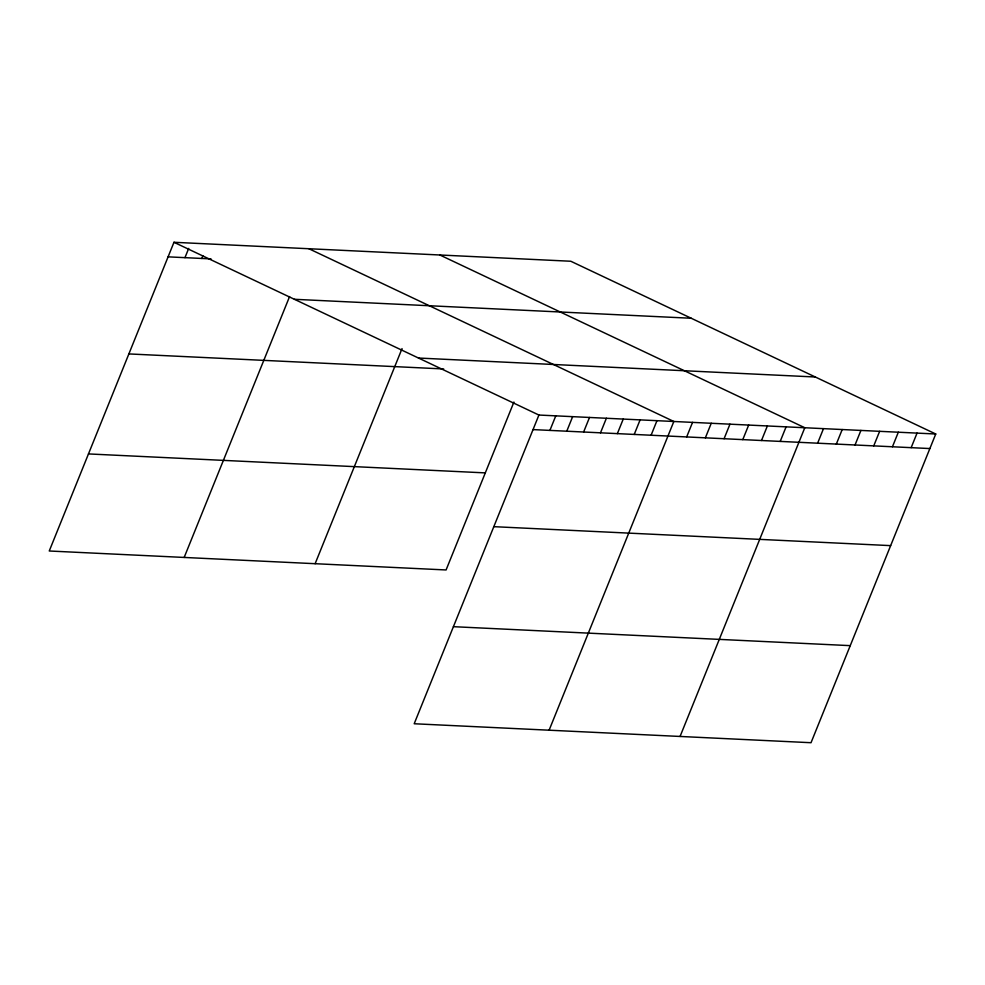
<?xml version="1.0" encoding="UTF-8"?>
<svg xmlns="http://www.w3.org/2000/svg" width="985" height="985" viewBox="0 0 985 985"><rect width="100%" height="100%" fill="white"/><g stroke="black" fill="none" stroke-linecap="round" stroke-linejoin="round"><path stroke-width="1.48" d="M935.75 434.003L538.918 415.042L414.192 723.753L811.024 742.715L935.75 434.003L570.808 261.247L173.976 242.285L49.25 550.997L446.082 569.958L513.924 402.052M184.958 257.651L188.701 248.392M201.826 258.464L202.898 255.817M184.17 557.448L289.578 296.571M315.126 563.703L402.04 348.591M549.901 430.396L555.786 415.842M566.769 431.208L572.642 416.655M583.625 432.009L589.51 417.455M600.493 432.821L606.378 418.256M617.361 433.622L623.246 419.068M634.229 434.434L640.102 419.869M651.097 435.235L656.97 420.681M549.113 730.193L673.838 421.481L308.896 248.737M686.668 436.934L692.541 422.38M705.371 437.833L711.256 423.267M724.086 438.719L729.959 424.166M742.788 439.618L748.674 425.064M761.491 440.504L767.377 425.951M780.206 441.403L786.092 426.85M680.069 736.448L804.794 427.736L439.852 254.992M817.624 443.188L823.497 428.635M836.327 444.087L842.212 429.534M855.042 444.974L860.915 430.42M873.744 445.873L879.63 431.319M892.447 446.771L898.332 432.206M911.162 447.658L917.047 433.104M168.103 256.851L211.024 258.895M294.404 299.292L691.248 318.254M418.49 358.035L815.321 376.996M128.875 353.923L443.681 368.956M533.033 429.595L929.865 448.557M88.465 453.925L485.31 472.886M493.817 526.667L890.649 545.628M453.408 626.682L850.24 645.643M173.976 242.285L538.918 415.042"/></g></svg>
